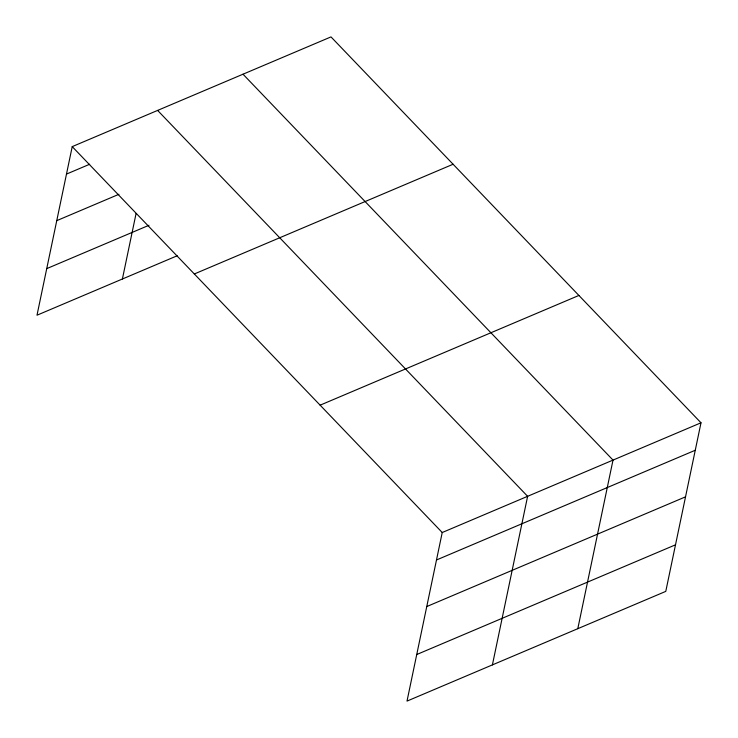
<?xml version="1.0" encoding="UTF-8"?>
<svg xmlns="http://www.w3.org/2000/svg" width="738" height="738" viewBox="0 0 738 738"><rect width="100%" height="100%" fill="white"/><g stroke="black" fill="none" stroke-linecap="round" stroke-linejoin="round"><path stroke-width="1.11" d="M700.999 422.791L442.228 532.522L407.007 701.1L665.777 591.378L700.999 422.791L330.993 36.9L72.223 146.622L37.001 315.209L177.221 255.754M122.397 278.992L136.087 213.457M492.403 664.892L527.624 496.314L157.618 110.414M577.799 628.684L613.01 460.097L243.005 74.206M66.485 174.085L89.676 164.251M56.752 220.653L118.956 194.278M46.734 268.632L148.993 225.274M194.325 273.973L453.095 164.242M320.126 405.171L578.896 295.449M436.49 559.985L695.261 450.254M426.767 606.553L685.528 496.831M416.739 654.532L675.51 544.81M72.223 146.622L442.228 532.522"/></g></svg>
